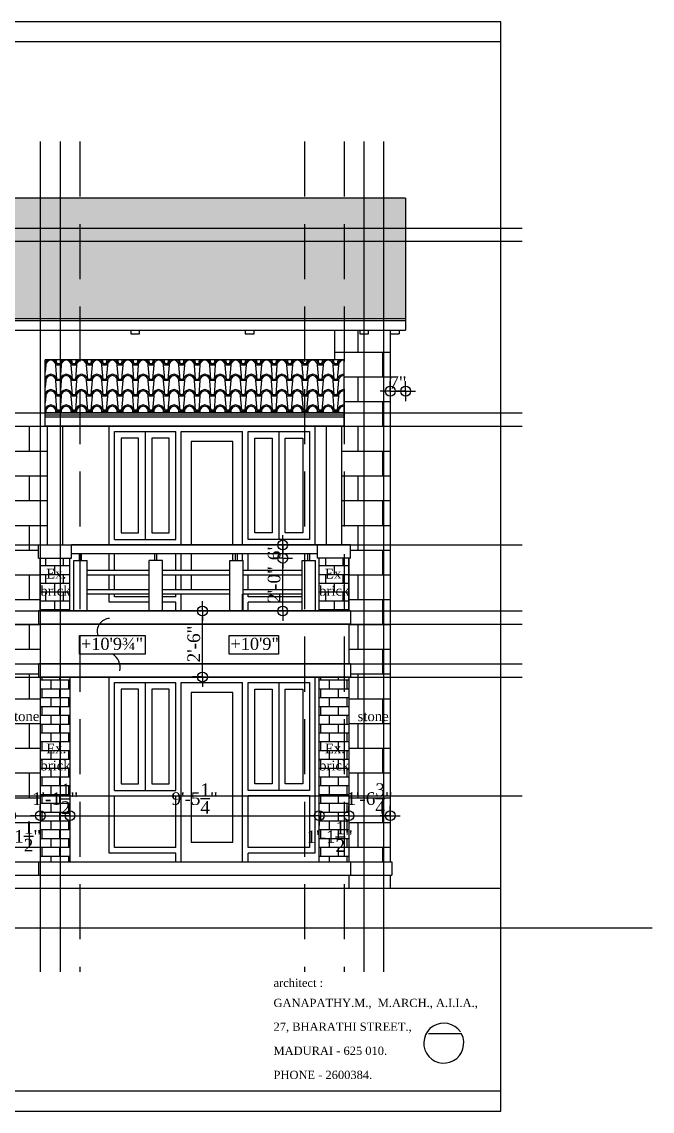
# Model space of a CAD drawing. Extents: x -4781 to 3971, y -2954 to -1072.
# Drawn here: x -632.3 to -345.9, y -1567 to -1072 of the extents above; entities that cross this region are included whole.
import ezdxf

# ---------------------------------------------------------------- set-up
doc = ezdxf.new("R2010")
doc.units = 0
doc.header["$LTSCALE"] = 20
doc.header["$MEASUREMENT"] = 0
doc.header["$PDMODE"] = 34
doc.linetypes.add('HIDDEN', pattern=[0.375, 0.25, -0.125])
doc.layers.get('0').update_dxf_attribs({"linetype": 'CONTINUOUS'})
doc.layers.get('DEFPOINTS').update_dxf_attribs({"linetype": 'CONTINUOUS'})
for name, color, linetype in [('border', 230, 'CONTINUOUS'), ('BORTEXT', 2, 'CONTINUOUS'), ('DIMLINE', 254, 'CONTINUOUS'), ('DOOR', 1, 'CONTINUOUS'), ('handrail', 1, 'CONTINUOUS'), ('levels', 2, 'CONTINUOUS'), ('Stone', 8, 'CONTINUOUS'), ('TEXTS', 2, 'CONTINUOUS'), ('tile', 22, 'CONTINUOUS'), ('wall', 13, 'CONTINUOUS'), ('WINDOW', 4, 'CONTINUOUS')]:
    doc.layers.add(name, color=color, linetype=linetype)
doc.layers.add('correct', color=230, linetype='CONTINUOUS', plot=False)
doc.layers.add('guide', color=211, linetype='CONTINUOUS', plot=False)
doc.styles.add('DIMTEXT', font='times_1.ttf')
doc.styles.add('STYLE1', font='times_1.ttf')
doc.styles.add('style5', font='times_1.ttf')
doc.dimstyles.new('ARCH_48_0', dxfattribs={"dimtxt": 5.75, "dimasz": 2.25, "dimexe": 0.25, "dimexo": 0, "dimgap": 1, "dimtad": 1, "dimzin": 3, "dimdsep": 46, "dimlunit": 4, "dimtxsty": 'DIMTEXT', "dimblk": 'BLK', "dimcen": 0, "dimdle": 0.09375, "dimse1": 1, "dimse2": 1, "dimclrd": 254, "dimclrt": 3, "dimadec": 1, "dimazin": 0, "dimtfac": 1, "dimtix": 1, "dimtmove": 2, "dimatfit": 3, "dimldrblk": 'NONE', "dimfxl": 0.25, "dimtvp": 1.4625, "dimtolj": 1, "dimtzin": 15, "dimarcsym": 0})

# ---------------------------------------------------------------- blocks, each defined once
blk = doc.blocks.new('BLK')
for q in [(-2, 0), (0, 2), (2, 0), (0, -2)]:
    blk.add_line((0, 0), q)
blk.add_circle((0, 0), 1)
blk = doc.blocks.new('*D626')
at = {"layer": 'DEFPOINTS', "color": 0, "lineweight": -2, "transparency": 16777216}
for p in [(-637.39, -1420.47), (-623.89, -1420.47), (-623.89, -1432.72)]:
    blk.add_point(p, dxfattribs=at)
at = {"layer": 'DIMLINE', "color": 254, "lineweight": -2, "transparency": 16777216}
blk.add_line((-635.14, -1432.72), (-626.14, -1432.72), dxfattribs=at)
at = {"layer": 'DIMLINE', "color": 254, "lineweight": -2, "transparency": 16777216, "xscale": 2.25, "yscale": 2.25, "zscale": 2.25, "rotation": 180}
blk.add_blockref('BLK', (-637.39, -1432.72), dxfattribs=at)
at = {"layer": 'DIMLINE', "color": 254, "lineweight": -2, "transparency": 16777216, "xscale": 2.25, "yscale": 2.25, "zscale": 2.25}
blk.add_blockref('BLK', (-623.89, -1432.72), dxfattribs=at)
at = {"layer": 'DIMLINE', "color": 3, "lineweight": -2, "transparency": 16777216, "insert": (-634.01, -1442.08), "char_height": 5.75, "attachment_point": 5, "style": 'DIMTEXT'}
blk.add_mtext('\\A1;1\'-1{\\H1.000000x;\\S1/2;}"', dxfattribs=at)
blk = doc.blocks.new('_None')
blk = doc.blocks.new('*D627')
at = {"layer": 'DEFPOINTS', "color": 0, "lineweight": -2, "transparency": 16777216}
for p in [(-623.89, -1416.58), (-610.39, -1416.58), (-610.39, -1432.72)]:
    blk.add_point(p, dxfattribs=at)
at = {"layer": 'DIMLINE', "color": 254, "lineweight": -2, "transparency": 16777216}
for p, q in [((-626.14, -1432.72), (-628.39, -1432.72)), ((-623.89, -1432.72), (-610.39, -1432.72)), ((-608.14, -1432.72), (-605.89, -1432.72))]:
    blk.add_line(p, q, dxfattribs=at)
at = {"layer": 'DIMLINE', "color": 254, "lineweight": -2, "transparency": 16777216, "xscale": 2.25, "yscale": 2.25, "zscale": 2.25}
blk.add_blockref('BLK', (-623.89, -1432.72), dxfattribs=at)
at = {"layer": 'DIMLINE', "color": 254, "lineweight": -2, "transparency": 16777216, "xscale": 2.25, "yscale": 2.25, "zscale": 2.25, "rotation": 180}
blk.add_blockref('BLK', (-610.39, -1432.72), dxfattribs=at)
at = {"layer": 'DIMLINE', "color": 3, "lineweight": -2, "transparency": 16777216, "insert": (-617.14, -1425.02), "char_height": 5.75, "attachment_point": 5, "style": 'DIMTEXT'}
blk.add_mtext('\\A1;1\'-1{\\H1.000000x;\\S1/2;}"', dxfattribs=at)
blk = doc.blocks.new('*D628')
at = {"layer": 'DEFPOINTS', "color": 0, "lineweight": -2, "transparency": 16777216}
for p in [(-497.14, -1432.72), (-610.39, -1441.88), (-497.14, -1441.88)]:
    blk.add_point(p, dxfattribs=at)
at = {"layer": 'DIMLINE', "color": 254, "lineweight": -2, "transparency": 16777216}
blk.add_line((-608.14, -1432.72), (-499.39, -1432.72), dxfattribs=at)
at = {"layer": 'DIMLINE', "color": 254, "lineweight": -2, "transparency": 16777216, "xscale": 2.25, "yscale": 2.25, "zscale": 2.25, "rotation": 180}
blk.add_blockref('BLK', (-610.39, -1432.72), dxfattribs=at)
at = {"layer": 'DIMLINE', "color": 254, "lineweight": -2, "transparency": 16777216, "xscale": 2.25, "yscale": 2.25, "zscale": 2.25}
blk.add_blockref('BLK', (-497.14, -1432.72), dxfattribs=at)
at = {"layer": 'DIMLINE', "color": 3, "lineweight": -2, "transparency": 16777216, "insert": (-553.77, -1424.96), "char_height": 5.75, "attachment_point": 5, "style": 'DIMTEXT'}
blk.add_mtext('\\A1;9\'-5{\\H1.000000x;\\S1/4;}"', dxfattribs=at)
blk = doc.blocks.new('*D629')
at = {"layer": 'DEFPOINTS', "color": 0, "lineweight": -2, "transparency": 16777216}
for p in [(-483.64, -1432.72), (-497.14, -1441.88), (-483.64, -1441.88)]:
    blk.add_point(p, dxfattribs=at)
at = {"layer": 'DIMLINE', "color": 254, "lineweight": -2, "transparency": 16777216}
blk.add_line((-494.89, -1432.72), (-485.89, -1432.72), dxfattribs=at)
at = {"layer": 'DIMLINE', "color": 254, "lineweight": -2, "transparency": 16777216, "xscale": 2.25, "yscale": 2.25, "zscale": 2.25, "rotation": 180}
blk.add_blockref('BLK', (-497.14, -1432.72), dxfattribs=at)
at = {"layer": 'DIMLINE', "color": 254, "lineweight": -2, "transparency": 16777216, "xscale": 2.25, "yscale": 2.25, "zscale": 2.25}
blk.add_blockref('BLK', (-483.64, -1432.72), dxfattribs=at)
at = {"layer": 'DIMLINE', "color": 3, "lineweight": -2, "transparency": 16777216, "insert": (-492.39, -1442.27), "char_height": 5.75, "attachment_point": 5, "style": 'DIMTEXT'}
blk.add_mtext('\\A1;1\'-1{\\H1.000000x;\\S1/2;}"', dxfattribs=at)
blk = doc.blocks.new('*D630')
at = {"layer": 'DEFPOINTS', "color": 0, "lineweight": -2, "transparency": 16777216}
for p in [(-464.89, -1432.72), (-483.64, -1441.88), (-464.89, -1441.88)]:
    blk.add_point(p, dxfattribs=at)
at = {"layer": 'DIMLINE', "color": 254, "lineweight": -2, "transparency": 16777216}
for p, q in [((-485.89, -1432.72), (-488.14, -1432.72)), ((-483.64, -1432.72), (-464.89, -1432.72)), ((-462.64, -1432.72), (-460.39, -1432.72))]:
    blk.add_line(p, q, dxfattribs=at)
at = {"layer": 'DIMLINE', "color": 254, "lineweight": -2, "transparency": 16777216, "xscale": 2.25, "yscale": 2.25, "zscale": 2.25}
blk.add_blockref('BLK', (-483.64, -1432.72), dxfattribs=at)
at = {"layer": 'DIMLINE', "color": 254, "lineweight": -2, "transparency": 16777216, "xscale": 2.25, "yscale": 2.25, "zscale": 2.25, "rotation": 180}
blk.add_blockref('BLK', (-464.89, -1432.72), dxfattribs=at)
at = {"layer": 'DIMLINE', "color": 3, "lineweight": -2, "transparency": 16777216, "insert": (-474.27, -1424.92), "char_height": 5.75, "attachment_point": 5, "style": 'DIMTEXT'}
blk.add_mtext('\\A1;1\'-6{\\H1.000000x;\\S3/4;}"', dxfattribs=at)
blk = doc.blocks.new('*D650')
at = {"layer": 'DEFPOINTS', "color": 0, "lineweight": -2, "transparency": 16777216}
for p in [(-550.2, -1339.7), (-542.28, -1339.7), (-542.28, -1369.7)]:
    blk.add_point(p, dxfattribs=at)
at = {"layer": 'DIMLINE', "color": 254, "lineweight": -2, "transparency": 16777216}
blk.add_line((-550.2, -1367.45), (-550.2, -1341.95), dxfattribs=at)
at = {"layer": 'DIMLINE', "color": 254, "lineweight": -2, "transparency": 16777216, "xscale": 2.25, "yscale": 2.25, "zscale": 2.25}
for p, rotation in [((-550.2, -1339.7), 90), ((-550.2, -1369.7), 270)]:
    blk.add_blockref('BLK', p, dxfattribs=dict(at, rotation=rotation))
at = {"layer": 'DIMLINE', "color": 3, "lineweight": -2, "transparency": 16777216, "insert": (-554.13, -1354.7), "char_height": 5.75, "attachment_point": 5, "rotation": 90, "style": 'DIMTEXT'}
blk.add_mtext('\\A1;2\'-6"', dxfattribs=at)
blk = doc.blocks.new('*D651')
at = {"layer": 'DEFPOINTS', "color": 0, "lineweight": -2, "transparency": 16777216}
for p in [(-464.89, -1212.09), (-457.89, -1212.09), (-457.89, -1239.83)]:
    blk.add_point(p, dxfattribs=at)
at = {"layer": 'DIMLINE', "color": 254, "lineweight": -2, "transparency": 16777216}
for p, q in [((-467.14, -1239.83), (-469.39, -1239.83)), ((-464.89, -1239.83), (-457.89, -1239.83)), ((-455.64, -1239.83), (-453.39, -1239.83))]:
    blk.add_line(p, q, dxfattribs=at)
at = {"layer": 'DIMLINE', "color": 254, "lineweight": -2, "transparency": 16777216, "xscale": 2.25, "yscale": 2.25, "zscale": 2.25}
blk.add_blockref('BLK', (-464.89, -1239.83), dxfattribs=at)
at = {"layer": 'DIMLINE', "color": 254, "lineweight": -2, "transparency": 16777216, "xscale": 2.25, "yscale": 2.25, "zscale": 2.25, "rotation": 180}
blk.add_blockref('BLK', (-457.89, -1239.83), dxfattribs=at)
at = {"layer": 'DIMLINE', "color": 3, "lineweight": -2, "transparency": 16777216, "insert": (-461.39, -1235.89), "char_height": 5.75, "attachment_point": 5, "style": 'DIMTEXT'}
blk.add_mtext('\\A1;7"', dxfattribs=at)
blk = doc.blocks.new('*D652')
at = {"layer": 'DEFPOINTS', "color": 0, "lineweight": -2, "transparency": 16777216}
for p in [(-513.72, -1315.7), (-497.14, -1315.7), (-497.14, -1339.7)]:
    blk.add_point(p, dxfattribs=at)
at = {"layer": 'DIMLINE', "color": 254, "lineweight": -2, "transparency": 16777216}
blk.add_line((-513.72, -1337.45), (-513.72, -1317.95), dxfattribs=at)
at = {"layer": 'DIMLINE', "color": 254, "lineweight": -2, "transparency": 16777216, "xscale": 2.25, "yscale": 2.25, "zscale": 2.25}
for p, rotation in [((-513.72, -1315.7), 90), ((-513.72, -1339.7), 270)]:
    blk.add_blockref('BLK', p, dxfattribs=dict(at, rotation=rotation))
at = {"layer": 'DIMLINE', "color": 3, "lineweight": -2, "transparency": 16777216, "insert": (-517.64, -1327.7), "char_height": 5.75, "attachment_point": 5, "rotation": 90, "style": 'DIMTEXT'}
blk.add_mtext('\\A1;2\'-0"', dxfattribs=at)
blk = doc.blocks.new('*D653')
at = {"layer": 'DEFPOINTS', "color": 0, "lineweight": -2, "transparency": 16777216}
for p in [(-513.72, -1309.7), (-494.89, -1309.7), (-495.59, -1315.7)]:
    blk.add_point(p, dxfattribs=at)
at = {"layer": 'DIMLINE', "color": 254, "lineweight": -2, "transparency": 16777216}
for p, q in [((-513.72, -1307.45), (-513.72, -1305.2)), ((-513.72, -1315.7), (-513.72, -1309.7)), ((-513.72, -1317.95), (-513.72, -1320.2))]:
    blk.add_line(p, q, dxfattribs=at)
at = {"layer": 'DIMLINE', "color": 254, "lineweight": -2, "transparency": 16777216, "xscale": 2.25, "yscale": 2.25, "zscale": 2.25}
for p, rotation in [((-513.72, -1309.7), 270), ((-513.72, -1315.7), 90)]:
    blk.add_blockref('BLK', p, dxfattribs=dict(at, rotation=rotation))
at = {"layer": 'DIMLINE', "color": 3, "lineweight": -2, "transparency": 16777216, "insert": (-517.64, -1312.7), "char_height": 5.75, "attachment_point": 5, "rotation": 90, "style": 'DIMTEXT'}
blk.add_mtext('\\A1;6"', dxfattribs=at)

msp = doc.modelspace()

# ---------------------------------------------------------------- hatches: boundary and pattern name
at = {"layer": 'Stone', "lineweight": -2}
h = msp.add_hatch(dxfattribs=at)
h.set_pattern_fill('BRICK', color=8, scale=45, style=0)
h.set_pattern_definition([(180, (-726.969, -1627.068), (0, 11.25), []), (90, (-726.969, -1627.068), (22.5, 1e-15), [11.25, -11.25]), (90, (-738.219, -1627.068), (22.5, 1e-15), [-11.25, 11.25])])
h.paths.add_polyline_path([(-464.892, -1453.705), (-464.892, -1212.094), (-474.767, -1212.094), (-474.767, -1213.747), (-478.767, -1213.747), (-478.767, -1212.094), (-490.142, -1212.094), (-490.142, -1225.645), (-485.891, -1225.645), (-485.891, -1255.705), (-486.891, -1255.705), (-486.891, -1309.705), (-482.891, -1309.705), (-482.891, -1315.705), (-483.641, -1315.705), (-483.641, -1339.705), (-482.891, -1339.705), (-482.891, -1345.705), (-483.641, -1345.705), (-483.641, -1363.705), (-482.891, -1363.705), (-482.891, -1369.705), (-483.641, -1369.705), (-483.641, -1453.705)])
h = msp.add_hatch(dxfattribs=at)
h.set_pattern_fill('BRICK', color=8, scale=45, style=0)
h.set_pattern_definition([(0, (-673.815, -1627.068), (0, 11.25), []), (90, (-673.815, -1627.068), (-22.5, 1e-15), [11.25, -11.25]), (90, (-662.565, -1627.068), (-22.5, 1e-15), [-11.25, 11.25])])
h.paths.add_polyline_path([(-623.892, -1369.705), (-624.641, -1369.705), (-624.641, -1363.705), (-623.892, -1363.705), (-623.892, -1345.705), (-624.641, -1345.705), (-624.641, -1339.705), (-623.891, -1339.705), (-623.891, -1315.705), (-624.641, -1315.705), (-624.641, -1309.705), (-620.641, -1309.705), (-620.641, -1255.705), (-621.641, -1255.705), (-637.392, -1255.705), (-637.392, -1453.705), (-623.892, -1453.705)])
at = {"layer": 'tile', "lineweight": -2}
h = msp.add_hatch(dxfattribs=at)
h.set_pattern_fill('SPANTILE', color=256, scale=7, style=0)
h.set_pattern_definition([(274.9697, (-667.3755, -1612.45692), (-6.99993915, 84.00000736), [6.464304, -155.14325]), (180, (-666.8155, -1618.897), (-7, -7), [0.56, -6.44]), (0, (-673.8155, -1619.457), (7, 7), [1.96, -5.04]), (90, (-671.8555, -1619.457), (-7, 7), [0.7, -6.3]), (270, (-667.3755, -1618.757), (7, -7), [0.7, -6.3]), (0, (-667.3755, -1619.457), (7, 7), [0.56, -6.44]), (0, (-673.8155, -1618.897), (7, 7), [1.4, -5.6]), (85.0303, (-672.4155, -1618.89692), (6.99993915, 84.00000736), [6.464304, -155.14325]), (52.6961, (-672.4155, -1618.54692), (-90.99990123, -119.00007519), [1.848056, -182.95725]), (18.4349, (-671.2955, -1617.077), (14.000003, 6.999989), [1.77087, -20.365065]), (341.5651, (-669.6155, -1616.517), (-14.000003, 6.999989), [1.77087, -20.365065]), (307.3039, (-667.9355, -1617.07692), (90.99990123, -119.00007519), [1.848056, -182.95725]), (20.2249, (-670.9455, -1617.56692), (-76.99998085, -28.00005835), [1.417395, -140.321804]), (339.7751, (-669.6155, -1617.07692), (76.99998085, -28.00005835), [1.417395, -140.321804]), (307.4054, (-668.2855, -1617.56692), (70.00006967, -90.99994725), [1.49806, -148.308475]), (52.5946, (-671.8555, -1618.75692), (-70.00006967, -90.99994725), [1.49806, -148.308475])])
h.paths.add_polyline_path([(-942.892, -1152.079), (-942.892, -1206.785), (-457.892, -1206.785), (-457.892, -1152.079)])
h = msp.add_hatch(dxfattribs=at)
h.set_pattern_fill('SPANTILE', color=256, scale=7, style=0)
h.set_pattern_definition([(265.0303, (-733.40875, -1620.06777), (6.99993915, 84.00000736), [6.464304, -155.14325]), (7e-15, (-733.969, -1626.508), (7, -7), [0.56, -6.44]), (180, (-726.969, -1627.068), (-7, 7), [1.96, -5.04]), (90, (-728.929, -1627.068), (7, 7), [0.7, -6.3]), (270, (-733.409, -1626.368), (-7, -7), [0.7, -6.3]), (180, (-733.409, -1627.068), (-7, 7), [0.56, -6.44]), (180, (-726.969, -1626.508), (-7, 7), [1.4, -5.6]), (94.9697, (-728.36875, -1626.50777), (-6.99993915, 84.00000736), [6.464304, -155.14325]), (127.3039, (-728.36875, -1626.15777), (90.99990123, -119.00007519), [1.848056, -182.95725]), (161.5651, (-729.4887, -1624.6878), (-14.000003, 6.999989), [1.77087, -20.36506]), (198.4349, (-731.1687, -1624.1278), (14.000003, 6.999989), [1.77087, -20.365065]), (232.6961, (-732.84875, -1624.68777), (-90.99990123, -119.00007519), [1.848056, -182.95725]), (159.7751, (-729.83875, -1625.17777), (76.99998085, -28.00005835), [1.417395, -140.3218]), (200.2249, (-731.16875, -1624.68777), (-76.99998085, -28.00005835), [1.417395, -140.3218]), (232.5946, (-732.49875, -1625.17777), (-70.00006967, -90.99994725), [1.49806, -148.308475]), (127.4054, (-728.92875, -1626.36777), (70.00006967, -90.99994725), [1.49806, -148.308475])])
h.paths.add_polyline_path([(-485.891, -1249.705), (-485.891, -1225.645), (-621.641, -1225.645), (-621.641, -1249.705)])
h = msp.add_hatch(dxfattribs=at)
h.set_pattern_fill('BRICK', color=256, scale=16, style=0)
h.set_pattern_definition([(7e-15, (-25.308, -1627.0678), (0, 4), []), (90, (-25.308, -1627.068), (-8, 5e-16), [4, -4]), (90, (-21.308, -1627.068), (-8, 5e-16), [-4, 4])])
h.paths.add_polyline_path([(-610.391, -1315.705), (-623.891, -1315.705), (-623.891, -1339.705), (-610.391, -1339.705)])
h = msp.add_hatch(dxfattribs=at)
h.set_pattern_fill('BRICK', color=256, scale=16, style=0)
h.set_pattern_definition([(180, (-1082.2246, -1627.0678), (0, 4), []), (90, (-1082.2246, -1627.068), (8, 5e-16), [4, -4]), (90, (-1086.2246, -1627.068), (8, 5e-16), [-4, 4])])
h.paths.add_polyline_path([(-497.141, -1315.705), (-483.641, -1315.705), (-483.641, -1339.705), (-497.141, -1339.705)])
h = msp.add_hatch(dxfattribs=at)
h.set_pattern_fill('BRICK', color=256, scale=16, style=0)
h.set_pattern_definition([(180, (-726.9687, -1627.0678), (0, 4), []), (90, (-726.969, -1627.068), (8, 5e-16), [4, -4]), (90, (-730.969, -1627.068), (8, 5e-16), [-4, 4])])
h.paths.add_polyline_path([(-610.392, -1453.705), (-623.892, -1453.705), (-623.892, -1369.705), (-610.392, -1369.705)])
h = msp.add_hatch(dxfattribs=at)
h.set_pattern_fill('BRICK', color=256, scale=16, style=0)
h.set_pattern_definition([(180, (-720.468, -1627.0678), (0, 4), []), (90, (-720.468, -1627.068), (8, 5e-16), [4, -4]), (90, (-724.468, -1627.068), (8, 5e-16), [-4, 4])])
h.paths.add_polyline_path([(-497.141, -1369.705), (-483.641, -1369.705), (-483.641, -1453.705), (-497.141, -1453.705)])

# ---------------------------------------------------------------- linework, layer by layer
at = {"lineweight": -2}
for p in [(-460.892, -1212.094), (-464.892, -1213.747)]:
    msp.add_line(p, (-460.892, -1213.747), dxfattribs=at)
for points in [[(-582.767, -1212.094), (-582.767, -1213.747), (-578.767, -1213.747), (-578.767, -1212.094)], [(-530.767, -1212.094), (-530.767, -1213.747), (-526.767, -1213.747), (-526.767, -1212.094)], [(-478.767, -1212.094), (-478.767, -1213.747), (-474.767, -1213.747), (-474.767, -1212.094)]]:
    msp.add_lwpolyline(points, dxfattribs=at)
at = {"layer": 'border', "lineweight": -2}
for p, q in [((-414.567, -1081.059), (-1002.686, -1081.059)), ((-414.567, -1557.934), (-1002.686, -1557.934))]:
    msp.add_line(p, q, dxfattribs=at)
at = {"layer": 'BORTEXT'}
msp.add_lwpolyline([(-433.016, -1530.993, 34.7524071), (-432.485, -1531.893), (-447.571, -1531.893)], format="xyb", dxfattribs=at)
at = {"layer": 'correct', "color": 3, "lineweight": -2}
msp.add_lwpolyline([(-1002.686, -1071.997), (-1002.686, -1566.997), (-414.567, -1566.997), (-414.567, -1071.997)], close=True, dxfattribs=at)
at = {"layer": 'DOOR'}
for p, q in [((-562.309, -1307.205), (-562.309, -1258.205)), ((-559.809, -1309.705), (-559.809, -1258.205)), ((-531.975, -1309.705), (-531.975, -1258.205)), ((-529.475, -1307.205), (-529.475, -1258.205)), ((-562.309, -1321.371), (-562.309, -1313.705)), ((-559.809, -1321.371), (-559.809, -1313.705)), ((-531.975, -1316.705), (-531.975, -1313.705)), ((-529.475, -1321.371), (-529.475, -1313.705)), ((-562.309, -1330.038), (-562.309, -1323.371)), ((-559.809, -1330.038), (-559.809, -1323.371)), ((-529.475, -1330.038), (-529.475, -1323.371)), ((-562.309, -1333.205), (-562.309, -1332.038)), ((-562.309, -1339.705), (-562.309, -1335.705)), ((-559.809, -1339.705), (-559.809, -1332.038)), ((-531.975, -1339.705), (-531.975, -1332.038)), ((-529.475, -1333.205), (-529.475, -1332.038)), ((-529.475, -1339.705), (-529.475, -1335.705)), ((-562.309, -1421.205), (-562.309, -1372.205)), ((-559.809, -1453.705), (-559.809, -1372.205)), ((-531.975, -1453.705), (-531.975, -1372.205)), ((-529.475, -1421.205), (-529.475, -1372.205)), ((-562.309, -1447.205), (-562.309, -1423.705)), ((-529.475, -1447.205), (-529.475, -1423.705)), ((-562.309, -1453.705), (-562.309, -1449.705)), ((-529.475, -1453.705), (-529.475, -1449.705))]:
    msp.add_line(p, q, dxfattribs=at)
for points in [[(-559.809, -1258.205), (-531.975, -1258.205)], [(-536.475, -1309.705), (-536.475, -1262.705), (-555.309, -1262.705), (-555.309, -1309.705)], [(-555.309, -1313.705), (-555.309, -1321.371)], [(-536.475, -1316.705), (-536.475, -1313.705)], [(-555.309, -1323.371), (-555.309, -1330.038)], [(-559.809, -1372.205), (-531.975, -1372.205)]]:
    msp.add_lwpolyline(points, dxfattribs=at)
msp.add_lwpolyline([(-536.475, -1376.705), (-555.309, -1376.705), (-555.309, -1444.705), (-536.475, -1444.705)], close=True, dxfattribs=at)
at = {"layer": 'guide', "lineweight": -2}
for p, q in [((-623.892, -1126.376), (-623.892, -1503.705)), ((-614.892, -1126.376), (-614.892, -1503.705)), ((-476.892, -1126.376), (-476.892, -1503.705)), ((-467.892, -1126.376), (-467.892, -1503.705))]:
    msp.add_line(p, q, dxfattribs=at)
at = {"layer": 'guide', "linetype": 'HIDDEN', "ltscale": 5}
for p, q in [((-605.892, -1126.376), (-605.892, -1503.705)), ((-503.892, -1126.376), (-503.892, -1503.705)), ((-485.892, -1126.376), (-485.892, -1503.705))]:
    msp.add_line(p, q, dxfattribs=at)
at = {"layer": 'guide', "color": 3}
for p, q in [((-995.892, -1165.705), (-404.892, -1165.705)), ((-995.892, -1171.705), (-404.892, -1171.705)), ((-995.892, -1339.705), (-404.892, -1339.705)), ((-995.892, -1345.705), (-404.892, -1345.705))]:
    msp.add_line(p, q, dxfattribs=at)
at = {"layer": 'guide', "color": 1}
for p, q in [((-995.892, -1249.705), (-404.892, -1249.705)), ((-995.892, -1255.705), (-404.892, -1255.705)), ((-995.892, -1363.705), (-404.892, -1363.705)), ((-995.892, -1369.705), (-404.892, -1369.705))]:
    msp.add_line(p, q, dxfattribs=at)
at = {"layer": 'guide', "color": 5}
for p, q in [((-995.892, -1309.705), (-404.892, -1309.705)), ((-995.892, -1423.705), (-404.892, -1423.705))]:
    msp.add_line(p, q, dxfattribs=at)
at = {"layer": 'guide', "color": 13}
msp.add_line((-1040.658, -1483.705), (-345.858, -1483.705), dxfattribs=at)
at = {"layer": 'handrail', "lineweight": -2}
for p, q in [((-494.891, -1309.705), (-609.641, -1309.705)), ((-497.891, -1313.705), (-609.641, -1313.705)), ((-606.141, -1316.705), (-606.141, -1313.705)), ((-605.141, -1316.705), (-605.141, -1313.705)), ((-571.884, -1316.705), (-571.884, -1313.705)), ((-570.884, -1316.705), (-570.884, -1313.705)), ((-535.22, -1316.705), (-535.22, -1313.705)), ((-534.22, -1316.705), (-534.22, -1313.705)), ((-502.391, -1316.705), (-502.391, -1313.705)), ((-501.391, -1316.705), (-501.391, -1313.705)), ((-574.384, -1321.371), (-602.641, -1321.371)), ((-537.72, -1321.371), (-568.384, -1321.371)), ((-504.891, -1321.371), (-531.72, -1321.371)), ((-574.384, -1323.371), (-602.641, -1323.371)), ((-537.72, -1323.371), (-568.384, -1323.371)), ((-504.891, -1323.371), (-531.72, -1323.371)), ((-574.384, -1330.038), (-602.641, -1330.038)), ((-537.72, -1330.038), (-568.384, -1330.038)), ((-504.891, -1330.038), (-531.72, -1330.038)), ((-574.384, -1332.038), (-602.641, -1332.038)), ((-537.72, -1332.038), (-568.384, -1332.038)), ((-504.891, -1332.038), (-531.72, -1332.038))]:
    msp.add_line(p, q, dxfattribs=at)
at = {"layer": 'handrail', "color": 7, "lineweight": -2}
for p, q in [((-608.641, -1316.705), (-602.641, -1316.705)), ((-608.641, -1339.705), (-608.641, -1316.705)), ((-602.641, -1339.705), (-602.641, -1316.705)), ((-568.384, -1316.705), (-574.384, -1316.705)), ((-574.384, -1339.705), (-574.384, -1316.705)), ((-568.384, -1339.705), (-568.384, -1316.705)), ((-537.72, -1316.705), (-531.72, -1316.705)), ((-537.72, -1339.705), (-537.72, -1316.705)), ((-531.72, -1339.705), (-531.72, -1316.705)), ((-504.891, -1316.705), (-498.891, -1316.705)), ((-504.891, -1339.705), (-504.891, -1316.705)), ((-498.891, -1339.705), (-498.891, -1316.705))]:
    msp.add_line(p, q, dxfattribs=at)
at = {"layer": 'levels', "color": 0}
for points in [[(-606.076, -1350.78), (-576.227, -1350.78), (-576.227, -1359.315), (-606.076, -1359.315)], [(-538.143, -1350.78), (-515.717, -1350.78), (-515.717, -1359.315), (-538.143, -1359.315)]]:
    msp.add_lwpolyline(points, close=True, dxfattribs=at)
for centre, radius, start, end in [((-592.215, -1348.905), 5.815, 92.61963, 198.80987), ((-594.528, -1365.373), 6.935, 347.05182, 60.86163)]:
    msp.add_arc(centre, radius, start, end, dxfattribs=at)
at = {"layer": 'tile'}
for p, q in [((-942.892, -1206.785), (-457.892, -1206.785)), ((-942.892, -1207.785), (-457.892, -1207.785))]:
    msp.add_line(p, q, dxfattribs=at)
at = {"layer": 'tile', "lineweight": -2}
for p, q in [((-485.891, -1249.705), (-621.641, -1249.705)), ((-485.891, -1250.705), (-621.641, -1250.705))]:
    msp.add_line(p, q, dxfattribs=at)
at = {"layer": 'wall', "lineweight": -2}
for p, q in [((-457.892, -1152.079), (-942.892, -1152.079)), ((-457.892, -1152.079), (-457.892, -1212.094)), ((-942.892, -1212.094), (-457.892, -1212.094)), ((-490.142, -1212.094), (-490.142, -1225.645)), ((-464.892, -1212.094), (-464.892, -1453.705)), ((-485.891, -1225.645), (-621.641, -1225.645)), ((-621.641, -1255.705), (-621.641, -1225.645)), ((-485.891, -1255.705), (-485.891, -1225.645)), ((-779.143, -1249.705), (-621.641, -1249.705)), ((-779.143, -1255.705), (-621.641, -1255.705)), ((-621.641, -1255.705), (-485.891, -1255.705)), ((-624.641, -1309.705), (-609.641, -1309.705)), ((-624.641, -1315.705), (-624.641, -1309.705)), ((-609.641, -1315.705), (-609.641, -1309.705)), ((-482.891, -1309.705), (-497.891, -1309.705)), ((-497.891, -1315.705), (-497.891, -1309.705)), ((-482.891, -1315.705), (-482.891, -1309.705)), ((-624.641, -1315.705), (-609.641, -1315.705)), ((-623.891, -1315.705), (-623.891, -1339.705)), ((-623.891, -1339.705), (-623.891, -1315.705)), ((-610.391, -1339.705), (-610.391, -1315.705)), ((-482.891, -1315.705), (-497.891, -1315.705)), ((-497.141, -1339.705), (-497.141, -1315.705)), ((-483.641, -1315.705), (-483.641, -1339.705)), ((-483.641, -1339.705), (-483.641, -1315.705)), ((-482.891, -1339.705), (-624.641, -1339.705)), ((-624.641, -1339.705), (-624.641, -1345.705)), ((-482.891, -1339.705), (-482.891, -1345.705)), ((-482.891, -1345.705), (-624.641, -1345.705)), ((-623.892, -1345.705), (-623.892, -1363.705)), ((-623.891, -1345.705), (-623.891, -1363.705)), ((-483.641, -1345.705), (-483.641, -1363.705)), ((-482.891, -1363.705), (-624.641, -1363.705)), ((-624.641, -1363.705), (-624.641, -1369.705)), ((-482.891, -1363.705), (-482.891, -1369.705)), ((-482.891, -1369.705), (-624.641, -1369.705)), ((-623.892, -1369.705), (-623.892, -1453.705)), ((-623.892, -1369.705), (-623.892, -1453.705)), ((-610.392, -1369.705), (-610.392, -1453.705)), ((-497.141, -1453.705), (-497.141, -1369.705)), ((-483.641, -1369.705), (-483.641, -1453.705)), ((-624.642, -1453.705), (-624.642, -1459.705)), ((-482.891, -1453.705), (-482.891, -1459.705)), ((-464.142, -1453.705), (-464.142, -1459.705)), ((-623.892, -1459.705), (-623.892, -1465.705)), ((-483.641, -1459.705), (-483.641, -1465.705)), ((-464.892, -1459.705), (-464.892, -1465.705))]:
    msp.add_line(p, q, dxfattribs=at)
at = {"layer": 'wall', "color": 7, "lineweight": -2}
for p, q in [((-485.891, -1251.705), (-621.641, -1251.705)), ((-485.891, -1255.705), (-621.641, -1255.705)), ((-620.641, -1309.705), (-620.641, -1255.705)), ((-613.641, -1309.705), (-613.641, -1255.705)), ((-493.891, -1309.705), (-493.891, -1255.705)), ((-486.891, -1309.705), (-486.891, -1255.705))]:
    msp.add_line(p, q, dxfattribs=at)
at = {"layer": 'wall', "color": 13}
for p, q in [((-936.642, -1453.705), (-464.142, -1453.705)), ((-936.642, -1459.705), (-464.142, -1459.705)), ((-1002.686, -1465.705), (-414.567, -1465.705))]:
    msp.add_line(p, q, dxfattribs=at)
at = {"layer": 'WINDOW', "lineweight": -2}
for p, q in [((-592.642, -1255.705), (-499.142, -1255.705)), ((-592.642, -1309.705), (-592.642, -1255.705)), ((-499.142, -1255.705), (-499.142, -1309.705)), ((-590.142, -1307.205), (-590.142, -1258.205)), ((-590.142, -1258.205), (-562.309, -1258.205)), ((-576.225, -1258.205), (-576.225, -1307.205)), ((-529.475, -1258.205), (-501.642, -1258.205)), ((-515.559, -1258.205), (-515.559, -1307.205)), ((-501.642, -1258.205), (-501.642, -1307.205)), ((-590.142, -1307.205), (-562.309, -1307.205)), ((-501.642, -1307.205), (-529.475, -1307.205)), ((-592.642, -1321.371), (-592.642, -1313.705)), ((-590.142, -1321.371), (-590.142, -1313.705)), ((-592.642, -1330.038), (-592.642, -1323.371)), ((-590.142, -1330.038), (-590.142, -1323.371)), ((-592.642, -1335.705), (-592.642, -1332.038)), ((-574.384, -1335.705), (-592.642, -1335.705)), ((-590.142, -1333.205), (-590.142, -1332.038)), ((-574.384, -1333.205), (-590.142, -1333.205)), ((-562.309, -1333.205), (-568.384, -1333.205)), ((-562.309, -1335.705), (-568.384, -1335.705)), ((-504.891, -1333.205), (-529.475, -1333.205)), ((-504.891, -1335.705), (-529.475, -1335.705)), ((-592.642, -1369.705), (-499.142, -1369.705)), ((-592.642, -1449.705), (-592.642, -1369.705)), ((-499.142, -1369.705), (-499.142, -1449.705)), ((-590.142, -1421.205), (-590.142, -1372.205)), ((-590.142, -1372.205), (-562.309, -1372.205)), ((-576.225, -1372.205), (-576.225, -1421.205)), ((-529.475, -1372.205), (-501.642, -1372.205)), ((-515.559, -1372.205), (-515.559, -1421.205)), ((-501.642, -1372.205), (-501.642, -1421.205)), ((-590.142, -1421.205), (-562.309, -1421.205)), ((-590.142, -1447.205), (-590.142, -1423.705)), ((-590.142, -1423.705), (-562.309, -1423.705)), ((-501.642, -1421.205), (-529.475, -1421.205)), ((-501.642, -1423.705), (-529.475, -1423.705)), ((-501.642, -1423.705), (-501.642, -1447.205)), ((-562.309, -1449.705), (-592.642, -1449.705)), ((-562.309, -1447.205), (-590.142, -1447.205)), ((-501.642, -1447.205), (-529.475, -1447.205)), ((-499.142, -1449.705), (-529.475, -1449.705))]:
    msp.add_line(p, q, dxfattribs=at)
for points in [[(-579.225, -1261.205), (-587.142, -1261.205), (-587.142, -1304.205), (-579.225, -1304.205)], [(-565.309, -1261.205), (-573.225, -1261.205), (-573.225, -1304.205), (-565.309, -1304.205)], [(-526.475, -1261.205), (-518.559, -1261.205), (-518.559, -1304.205), (-526.475, -1304.205)], [(-512.559, -1261.205), (-504.642, -1261.205), (-504.642, -1304.205), (-512.559, -1304.205)], [(-579.225, -1375.205), (-587.142, -1375.205), (-587.142, -1418.205), (-579.225, -1418.205)], [(-565.309, -1375.205), (-573.225, -1375.205), (-573.225, -1418.205), (-565.309, -1418.205)], [(-526.475, -1375.205), (-518.559, -1375.205), (-518.559, -1418.205), (-526.475, -1418.205)], [(-512.559, -1375.205), (-504.642, -1375.205), (-504.642, -1418.205), (-512.559, -1418.205)]]:
    msp.add_lwpolyline(points, close=True, dxfattribs=at)

# ---------------------------------------------------------------- texts
at = {"layer": 'BORTEXT', "style": 'style5'}
for s, p in [('architect :', (-517.911, -1510.547)), ('GANAPATHY.M.,  M.ARCH., A.I.I.A.,', (-517.911, -1519.65)), ('27, BHARATHI STREET.,', (-517.911, -1530.475)), ('MADURAI - 625 010.', (-517.911, -1541.403)), ('PHONE - 2600384.', (-517.911, -1552.36))]:
    msp.add_text(s, height=3.75, dxfattribs=at).set_placement(p)
at = {"layer": 'levels', "style": 'style5'}
for s, p in [('+10\'9¾"', (-605.388, -1357.393)), ('+10\'9"', (-537.455, -1357.393))]:
    msp.add_text(s, height=5.4893, dxfattribs=at).set_placement(p)
at = {"layer": 'TEXTS', "color": 7, "style": 'STYLE1'}
for s, p in [('Ex.', (-621.192, -1324.961)), ('Ex.', (-494.546, -1324.961)), ('brick', (-623.831, -1332.759)), ('brick', (-497.186, -1332.759)), ('stone', (-638.427, -1389.761)), ('stone', (-479.7, -1389.761)), ('Ex.', (-621.192, -1404.363)), ('Ex.', (-494.546, -1404.363)), ('brick', (-623.831, -1412.161)), ('brick', (-497.186, -1412.161))]:
    msp.add_text(s, height=4.4261, rotation=0.20841, dxfattribs=at).set_placement(p)

# ---------------------------------------------------------------- dimensions: what is measured, and where the dimension line sits
at = {"layer": 'DIMLINE', "lineweight": -2}
for base, p1, p2, picture, middle in [((-457.892, -1239.826), (-464.892, -1212.094), (-457.892, -1212.094), '*D651', (-461.392, -1235.893)), ((-610.392, -1432.716), (-623.892, -1416.579), (-610.392, -1416.579), '*D627', (-617.142, -1425.02)), ((-497.141, -1432.716), (-610.392, -1441.881), (-497.141, -1441.881), '*D628', (-553.767, -1424.962)), ((-464.892, -1432.716), (-483.641, -1441.881), (-464.892, -1441.881), '*D630', (-474.267, -1424.921))]:
    dim = msp.add_linear_dim(base=base, p1=p1, p2=p2, dimstyle='ARCH_48_0', dxfattribs=at)
    dim.commit()
    dim.dimension.update_dxf_attribs({"geometry": picture, "text_midpoint": middle})
for base, p1, p2, picture, middle in [((-513.719, -1309.705), (-495.595, -1315.705), (-494.891, -1309.705), '*D653', (-517.644, -1312.705)), ((-513.719, -1315.705), (-497.141, -1339.705), (-497.141, -1315.705), '*D652', (-517.644, -1327.705)), ((-550.204, -1339.705), (-542.283, -1369.705), (-542.283, -1339.705), '*D650', (-554.128, -1354.705))]:
    dim = msp.add_linear_dim(base=base, p1=p1, p2=p2, angle=90, dimstyle='ARCH_48_0', dxfattribs=at)
    dim.commit()
    dim.dimension.update_dxf_attribs({"geometry": picture, "text_midpoint": middle})
for base, p1, p2, picture, middle in [((-623.892, -1432.716), (-637.392, -1420.467), (-623.892, -1420.467), '*D626', (-634.008, -1442.077)), ((-483.641, -1432.716), (-497.141, -1441.881), (-483.641, -1441.881), '*D629', (-492.39, -1442.269))]:
    dim = msp.add_linear_dim(base=base, p1=p1, p2=p2, dimstyle='ARCH_48_0', dxfattribs=at)
    dim.commit()
    dim.dimension.update_dxf_attribs({"geometry": picture, "text_midpoint": middle, "dimtype": 160})

doc.saveas('drawing.dxf')
